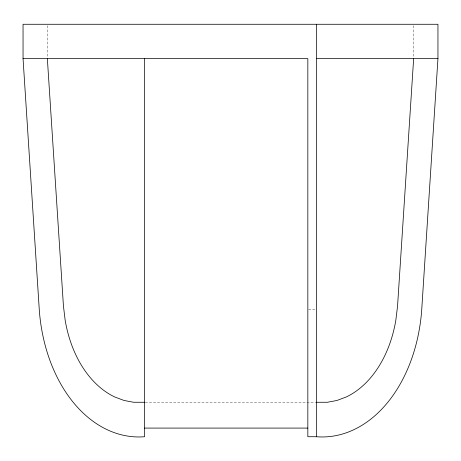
<?xml version="1.0" encoding="UTF-8"?>
<svg xmlns="http://www.w3.org/2000/svg" width="461" height="461" viewBox="0 0 461 461"><rect width="100%" height="100%" fill="white"/><g stroke="black" fill="none" stroke-linecap="round" stroke-linejoin="round"><path stroke-width="0.35" stroke-dasharray="2.31 1.73" d="M308.553 309.279L315.71 309.279M145.29 402.355L315.71 402.355M413.644 25.701L413.644 57.925M47.356 25.701L47.356 57.925"/><path stroke-width="0.69" d="M437.95 58.645L421.682 310.397A141.504 100.054 90 0 1 316.43 436.728L307.839 436.728L307.839 58.645L23.05 58.645L23.05 24.272L437.95 24.272L437.95 58.645L316.43 58.645M413.644 58.645L397.566 305.931L395.849 320.141A107.061 75.702 -90 0 1 346.223 396.984L336.945 400.471L327.431 402.263L316.43 402.263M144.57 402.263L133.569 402.263L124.055 400.471L114.777 396.984A107.061 75.702 -90 0 1 65.151 320.141L63.434 305.931L47.356 58.645M144.57 428.085L307.839 428.085M23.05 58.645L39.318 310.397A141.504 100.054 -90 0 0 144.57 436.728L144.57 58.645M316.43 24.272L316.43 436.728"/></g></svg>
